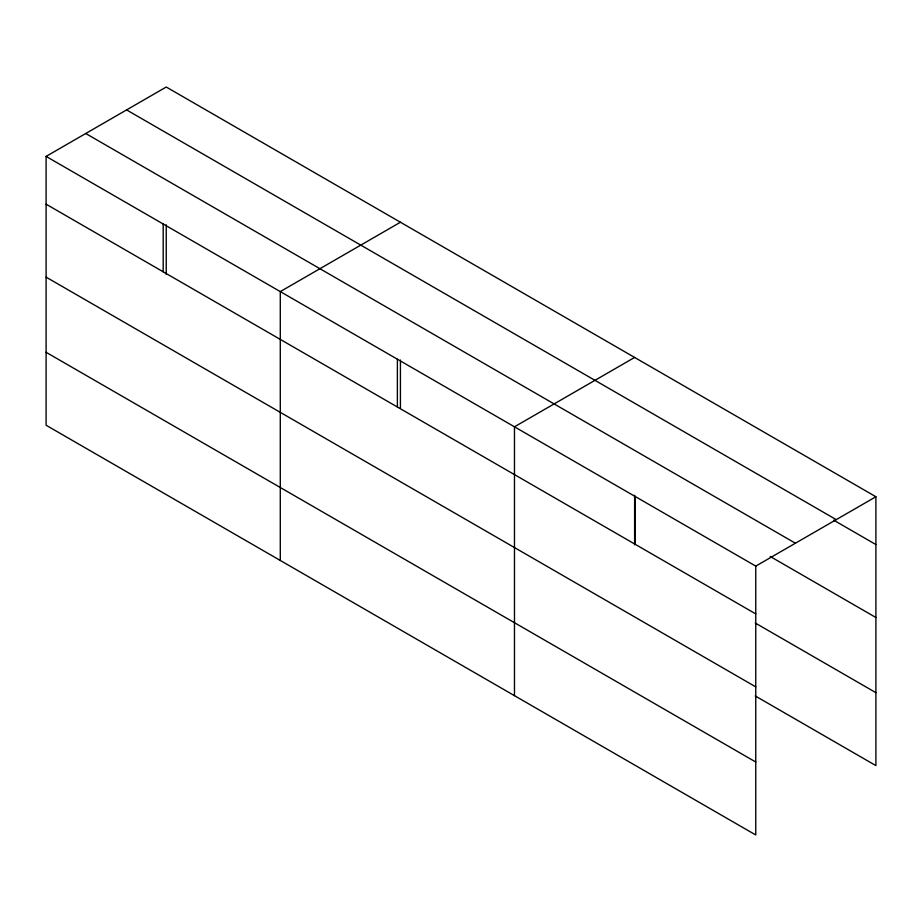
<?xml version="1.0" encoding="UTF-8"?>
<svg xmlns="http://www.w3.org/2000/svg" width="922" height="922" viewBox="0 0 922 922"><rect width="100%" height="100%" fill="white"/><g stroke="black" fill="none" stroke-linecap="round" stroke-linejoin="round"><path stroke-width="1.38" d="M755.763 686.867L755.763 566.108L46.1 156.394L46.1 425.249L755.763 834.975L755.763 686.867L46.1 277.142M755.256 695.96L875.9 765.606L875.9 496.751L166.237 87.025L46.1 156.394M400.425 222.237L280.288 291.594L280.288 560.461M634.613 357.448L514.476 426.805L514.476 695.661M755.763 566.108L875.9 496.751M126.591 109.914L836.254 519.639M833.615 520.135L875.9 544.556M85.746 133.506L795.409 543.219M770.181 556.462L875.9 617.498M46.1 204.188L755.763 613.914M755.256 623.007L875.9 692.664M46.1 352.296L755.763 762.021M635.12 496.462L635.12 544.257M634.613 495.218L634.613 544.844M400.425 360.006L400.425 408.216M397.382 359.2L397.382 407.005M166.237 224.795L166.237 274.433M163.194 224L163.194 271.794"/></g></svg>
